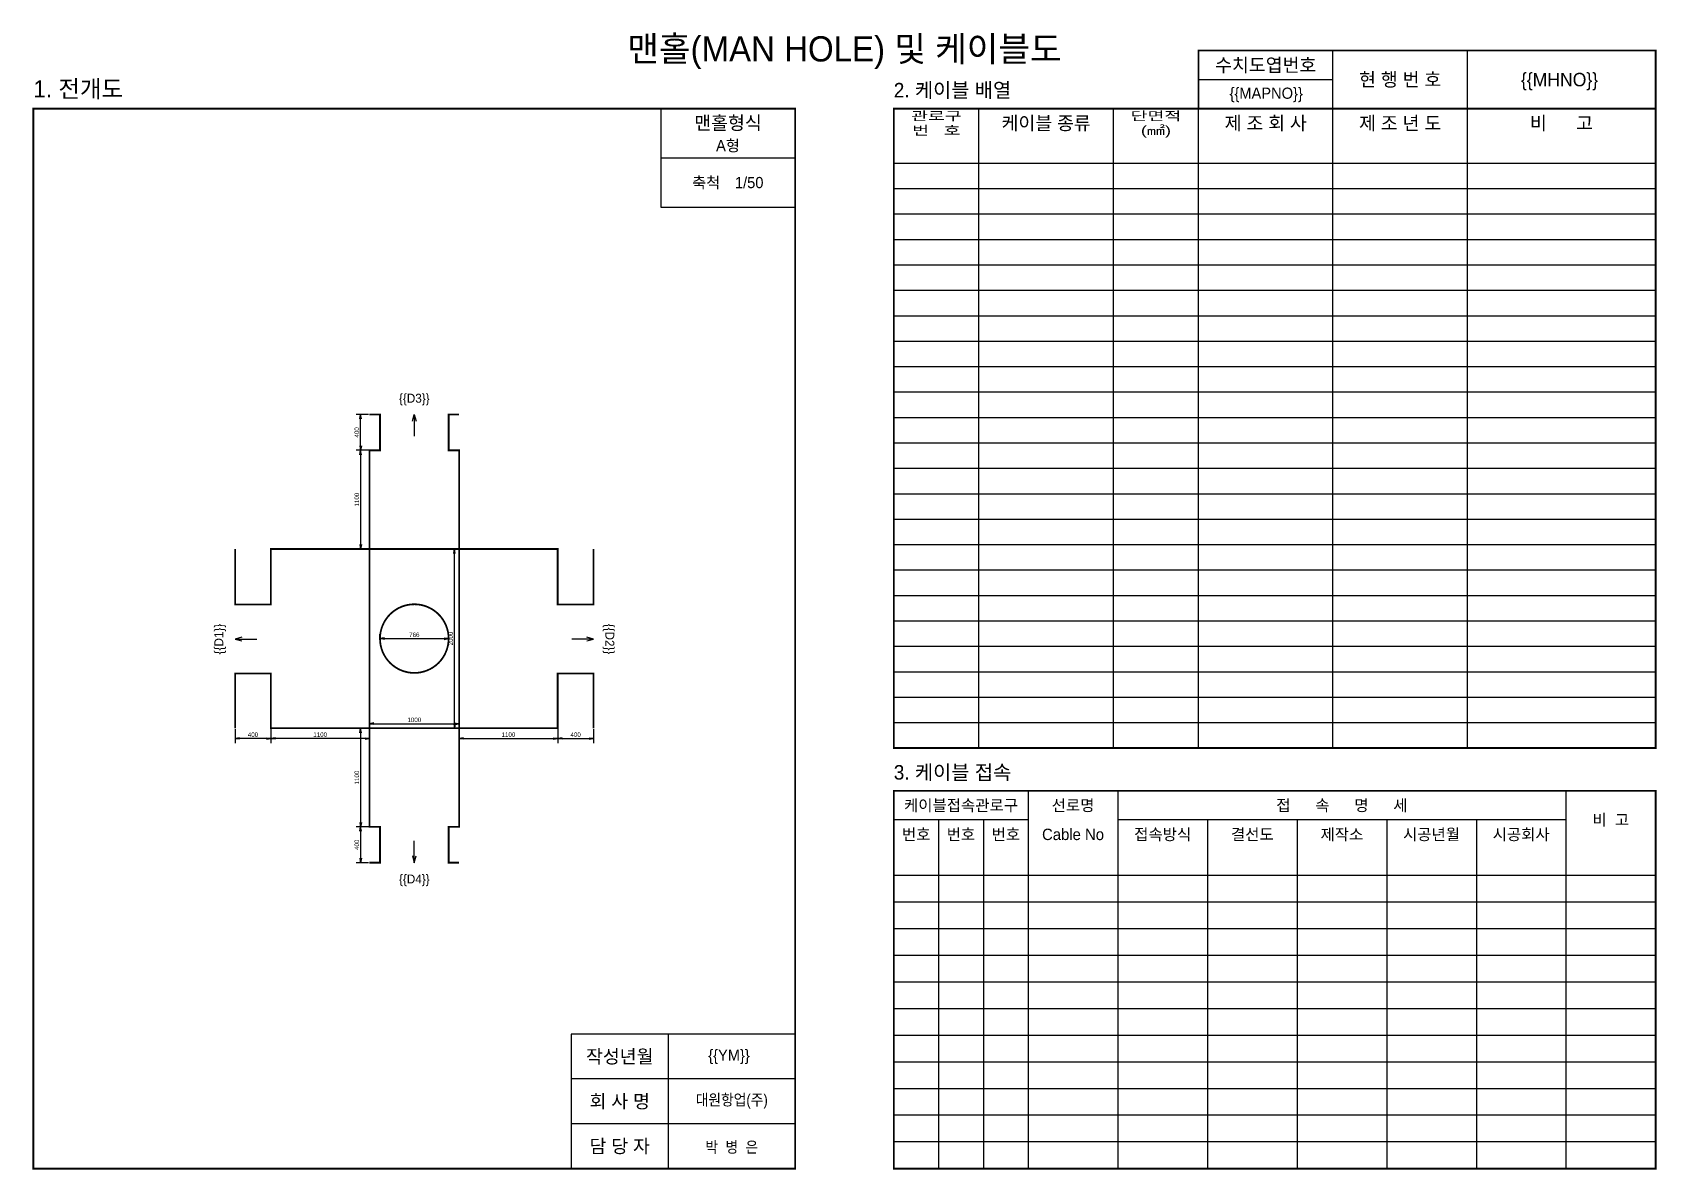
# Model space of a CAD drawing. Extents: x 135919 to 154040, y -156401 to -143717.
import ezdxf
from ezdxf.enums import TextEntityAlignment as Align

# ---------------------------------------------------------------- set-up
doc = ezdxf.new("R2010")
doc.units = 0
doc.header["$LTSCALE"] = 300
doc.linetypes.add('DASHED2', pattern=[0.375, 0.25, -0.125])
for name, color, linetype in [('arrow', 5, 'Continuous'), ('Attr', 7, 'Continuous'), ('con', 7, 'Continuous'), ('Dim', 5, 'Continuous'), ('FORM', 5, 'Continuous'), ('Form_Text', 7, 'Continuous'), ('mh', 7, 'Continuous')]:
    doc.layers.add(name, color=color, linetype=linetype)
doc.styles.add('Attr', font='')
doc.styles.add('DIM', font='')
doc.styles.add('Form_Text', font='')
doc.styles.get('Attr').set_extended_font_data('굴림')
doc.styles.get('DIM').set_extended_font_data('굴림')
doc.styles.get('Form_Text').set_extended_font_data('돋움')
doc.dimstyles.new('hjmh', dxfattribs={"dimscale": 0, "dimtxt": 50, "dimasz": 50, "dimexe": 50, "dimexo": 10, "dimgap": 17, "dimtad": 1, "dimdec": 0, "dimtxsty": 'DIM', "dimblk": 'OPEN', "dimcen": 2.5, "dimclrd": 5, "dimclre": 5, "dimclrt": 5, "dimazin": 3, "dimtfac": 10, "dimtdec": 0, "dimtmove": 2, "dimatfit": 3, "dimldrblk": 'OPEN'})

# ---------------------------------------------------------------- blocks, each defined once
blk = doc.blocks.new('_Open')
at = {"color": 0, "linetype": 'ByBlock', "lineweight": -2}
for p, q in [((-1, 0.17), (0, 0)), ((-1, -0.17), (0, 0)), ((0, 0), (-1, 0))]:
    blk.add_line(p, q, dxfattribs=at)
blk = doc.blocks.new('*D2')
at = {"layer": 'Defpoints', "color": 0, "transparency": 16777216}
for p in [(139680, -151478), (140680, -151428), (140680, -151478)]:
    blk.add_point(p, dxfattribs=at)
at = {"layer": 'Dim', "color": 5, "lineweight": -2, "transparency": 16777216}
for p, q in [((139680, -151468), (139680, -151378)), ((139730, -151428), (140630, -151428)), ((140680, -151468), (140680, -151378))]:
    blk.add_line(p, q, dxfattribs=at)
at = {"layer": 'Dim', "color": 5, "lineweight": -2, "transparency": 16777216, "xscale": 50, "yscale": 50, "zscale": 50, "rotation": 180}
blk.add_blockref('_Open', (139680, -151428), dxfattribs=at)
at = {"layer": 'Dim', "color": 5, "lineweight": -2, "transparency": 16777216, "xscale": 50, "yscale": 50, "zscale": 50}
blk.add_blockref('_Open', (140680, -151428), dxfattribs=at)
at = {"layer": 'Dim', "color": 5, "transparency": 16777216, "insert": (140180, -151385), "char_height": 50, "attachment_point": 5, "style": 'DIM'}
blk.add_mtext('\\A1;1000', dxfattribs=at)
blk = doc.blocks.new('arrow')
at = {"layer": 'Dim', "color": 0}
blk.add_line((-150, 0), (-487, 0), dxfattribs=at)
at = {"layer": 'Dim', "color": 0, "linetype": 'ByBlock'}
for p, q in [((-150, 40), (0, 0)), ((0, 0), (-150, -40)), ((0, 0), (-150, 0))]:
    blk.add_line(p, q, dxfattribs=at)
blk = doc.blocks.new('*D3')
at = {"layer": 'Defpoints', "color": 0, "transparency": 16777216}
for p in [(139797, -150478), (140563, -150478), (140563, -150478)]:
    blk.add_point(p, dxfattribs=at)
at = {"layer": 'mh', "color": 5, "lineweight": -2, "transparency": 16777216}
for p, q in [((139797, -150468), (139797, -150428)), ((139847, -150478), (140513, -150478)), ((140563, -150468), (140563, -150428))]:
    blk.add_line(p, q, dxfattribs=at)
at = {"layer": 'mh', "color": 5, "lineweight": -2, "transparency": 16777216, "xscale": 50, "yscale": 50, "zscale": 50, "rotation": 180}
blk.add_blockref('_Open', (139797, -150478), dxfattribs=at)
at = {"layer": 'mh', "color": 5, "lineweight": -2, "transparency": 16777216, "xscale": 50, "yscale": 50, "zscale": 50}
blk.add_blockref('_Open', (140563, -150478), dxfattribs=at)
at = {"layer": 'mh', "color": 5, "transparency": 16777216, "insert": (140180, -150436), "char_height": 50, "attachment_point": 5, "style": 'DIM'}
blk.add_mtext('\\A1;766', dxfattribs=at)
blk = doc.blocks.new('*D4')
at = {"layer": 'Defpoints', "color": 0, "transparency": 16777216}
for p in [(138580, -151478), (139680, -151478), (138580, -151593)]:
    blk.add_point(p, dxfattribs=at)
at = {"layer": 'Dim', "color": 5, "lineweight": -2, "transparency": 16777216}
for p, q in [((138580, -151488), (138580, -151643)), ((139680, -151488), (139680, -151643)), ((139630, -151593), (138630, -151593))]:
    blk.add_line(p, q, dxfattribs=at)
at = {"layer": 'Dim', "color": 5, "lineweight": -2, "transparency": 16777216, "xscale": 50, "yscale": 50, "zscale": 50, "rotation": 180}
blk.add_blockref('_Open', (138580, -151593), dxfattribs=at)
at = {"layer": 'Dim', "color": 5, "lineweight": -2, "transparency": 16777216, "xscale": 50, "yscale": 50, "zscale": 50}
blk.add_blockref('_Open', (139680, -151593), dxfattribs=at)
at = {"layer": 'Dim', "color": 5, "transparency": 16777216, "insert": (139130, -151550), "char_height": 50, "attachment_point": 5, "style": 'DIM'}
blk.add_mtext('\\A1;1100', dxfattribs=at)
blk = doc.blocks.new('*D5')
at = {"layer": 'Defpoints', "color": 0, "transparency": 16777216}
for p in [(139680, -151478), (139581, -152578), (139680, -152578)]:
    blk.add_point(p, dxfattribs=at)
at = {"layer": 'Dim', "color": 5, "lineweight": -2, "transparency": 16777216}
for p, q in [((139670, -151478), (139531, -151478)), ((139581, -151528), (139581, -152528)), ((139670, -152578), (139531, -152578))]:
    blk.add_line(p, q, dxfattribs=at)
at = {"layer": 'Dim', "color": 5, "lineweight": -2, "transparency": 16777216, "xscale": 50, "yscale": 50, "zscale": 50}
for p, rotation in [((139581, -151478), 90), ((139581, -152578), 270)]:
    blk.add_blockref('_Open', p, dxfattribs=dict(at, rotation=rotation))
at = {"layer": 'Dim', "color": 5, "transparency": 16777216, "insert": (139538, -152028), "char_height": 50, "attachment_point": 5, "rotation": 90, "style": 'DIM'}
blk.add_mtext('\\A1;1100', dxfattribs=at)
blk = doc.blocks.new('*D6')
at = {"layer": 'Defpoints', "color": 0, "transparency": 16777216}
for p in [(139680, -152578), (139581, -152978), (139680, -152978)]:
    blk.add_point(p, dxfattribs=at)
at = {"layer": 'Dim', "color": 5, "lineweight": -2, "transparency": 16777216}
for p, q in [((139670, -152578), (139531, -152578)), ((139581, -152628), (139581, -152928)), ((139670, -152978), (139531, -152978))]:
    blk.add_line(p, q, dxfattribs=at)
at = {"layer": 'Dim', "color": 5, "lineweight": -2, "transparency": 16777216, "xscale": 50, "yscale": 50, "zscale": 50}
for p, rotation in [((139581, -152578), 90), ((139581, -152978), 270)]:
    blk.add_blockref('_Open', p, dxfattribs=dict(at, rotation=rotation))
at = {"layer": 'Dim', "color": 5, "transparency": 16777216, "insert": (139538, -152778), "char_height": 50, "attachment_point": 5, "rotation": 90, "style": 'DIM'}
blk.add_mtext('\\A1;400', dxfattribs=at)
blk = doc.blocks.new('*D7')
at = {"layer": 'Defpoints', "color": 0, "transparency": 16777216}
for p in [(138180, -151478), (138580, -151478), (138180, -151593)]:
    blk.add_point(p, dxfattribs=at)
at = {"layer": 'Dim', "color": 5, "lineweight": -2, "transparency": 16777216}
for p, q in [((138180, -151488), (138180, -151643)), ((138580, -151488), (138580, -151643)), ((138530, -151593), (138230, -151593))]:
    blk.add_line(p, q, dxfattribs=at)
at = {"layer": 'Dim', "color": 5, "lineweight": -2, "transparency": 16777216, "xscale": 50, "yscale": 50, "zscale": 50, "rotation": 180}
blk.add_blockref('_Open', (138180, -151593), dxfattribs=at)
at = {"layer": 'Dim', "color": 5, "lineweight": -2, "transparency": 16777216, "xscale": 50, "yscale": 50, "zscale": 50}
blk.add_blockref('_Open', (138580, -151593), dxfattribs=at)
at = {"layer": 'Dim', "color": 5, "transparency": 16777216, "insert": (138380, -151550), "char_height": 50, "attachment_point": 5, "style": 'DIM'}
blk.add_mtext('\\A1;400', dxfattribs=at)
blk = doc.blocks.new('*D8')
at = {"layer": 'Defpoints', "color": 0, "transparency": 16777216}
for p in [(140680, -151478), (141780, -151478), (141780, -151593)]:
    blk.add_point(p, dxfattribs=at)
at = {"layer": 'Dim', "color": 5, "lineweight": -2, "transparency": 16777216}
for p, q in [((140680, -151488), (140680, -151643)), ((141780, -151488), (141780, -151643)), ((140730, -151593), (141730, -151593))]:
    blk.add_line(p, q, dxfattribs=at)
at = {"layer": 'Dim', "color": 5, "lineweight": -2, "transparency": 16777216, "xscale": 50, "yscale": 50, "zscale": 50, "rotation": 180}
blk.add_blockref('_Open', (140680, -151593), dxfattribs=at)
at = {"layer": 'Dim', "color": 5, "lineweight": -2, "transparency": 16777216, "xscale": 50, "yscale": 50, "zscale": 50}
blk.add_blockref('_Open', (141780, -151593), dxfattribs=at)
at = {"layer": 'Dim', "color": 5, "transparency": 16777216, "insert": (141230, -151550), "char_height": 50, "attachment_point": 5, "style": 'DIM'}
blk.add_mtext('\\A1;1100', dxfattribs=at)
blk = doc.blocks.new('*D9')
at = {"layer": 'Defpoints', "color": 0, "transparency": 16777216}
for p in [(141780, -151478), (142180, -151478), (142180, -151593)]:
    blk.add_point(p, dxfattribs=at)
at = {"layer": 'Dim', "color": 5, "lineweight": -2, "transparency": 16777216}
for p, q in [((141780, -151488), (141780, -151643)), ((142180, -151488), (142180, -151643)), ((141830, -151593), (142130, -151593))]:
    blk.add_line(p, q, dxfattribs=at)
at = {"layer": 'Dim', "color": 5, "lineweight": -2, "transparency": 16777216, "xscale": 50, "yscale": 50, "zscale": 50, "rotation": 180}
blk.add_blockref('_Open', (141780, -151593), dxfattribs=at)
at = {"layer": 'Dim', "color": 5, "lineweight": -2, "transparency": 16777216, "xscale": 50, "yscale": 50, "zscale": 50}
blk.add_blockref('_Open', (142180, -151593), dxfattribs=at)
at = {"layer": 'Dim', "color": 5, "transparency": 16777216, "insert": (141980, -151550), "char_height": 50, "attachment_point": 5, "style": 'DIM'}
blk.add_mtext('\\A1;400', dxfattribs=at)
blk = doc.blocks.new('*D10')
at = {"layer": 'Defpoints', "color": 0, "transparency": 16777216}
for p in [(139581, -147978), (139680, -147978), (139680, -148378)]:
    blk.add_point(p, dxfattribs=at)
at = {"layer": 'Dim', "color": 5, "lineweight": -2, "transparency": 16777216}
for p, q in [((139670, -147978), (139531, -147978)), ((139581, -148328), (139581, -148028)), ((139670, -148378), (139531, -148378))]:
    blk.add_line(p, q, dxfattribs=at)
at = {"layer": 'Dim', "color": 5, "lineweight": -2, "transparency": 16777216, "xscale": 50, "yscale": 50, "zscale": 50}
for p, rotation in [((139581, -147978), 90), ((139581, -148378), 270)]:
    blk.add_blockref('_Open', p, dxfattribs=dict(at, rotation=rotation))
at = {"layer": 'Dim', "color": 5, "transparency": 16777216, "insert": (139538, -148178), "char_height": 50, "attachment_point": 5, "rotation": 90, "style": 'DIM'}
blk.add_mtext('\\A1;400', dxfattribs=at)
blk = doc.blocks.new('*D11')
at = {"layer": 'Defpoints', "color": 0, "transparency": 16777216}
for p in [(139680, -148378), (139581, -149478), (139680, -149478)]:
    blk.add_point(p, dxfattribs=at)
at = {"layer": 'Dim', "color": 5, "lineweight": -2, "transparency": 16777216}
for p, q in [((139670, -148378), (139531, -148378)), ((139581, -148428), (139581, -149428)), ((139670, -149478), (139531, -149478))]:
    blk.add_line(p, q, dxfattribs=at)
at = {"layer": 'Dim', "color": 5, "lineweight": -2, "transparency": 16777216, "xscale": 50, "yscale": 50, "zscale": 50}
for p, rotation in [((139581, -148378), 90), ((139581, -149478), 270)]:
    blk.add_blockref('_Open', p, dxfattribs=dict(at, rotation=rotation))
at = {"layer": 'Dim', "color": 5, "transparency": 16777216, "insert": (139538, -148928), "char_height": 50, "attachment_point": 5, "rotation": 90, "style": 'DIM'}
blk.add_mtext('\\A1;1100', dxfattribs=at)
blk = doc.blocks.new('*D12')
at = {"layer": 'Defpoints', "color": 0, "transparency": 16777216}
for p in [(140620, -149478), (140628, -149478), (140680, -151478)]:
    blk.add_point(p, dxfattribs=at)
at = {"layer": 'Dim', "color": 5, "lineweight": -2, "transparency": 16777216}
for p, q in [((140630, -149478), (140678, -149478)), ((140628, -151428), (140628, -149528)), ((140670, -151478), (140578, -151478))]:
    blk.add_line(p, q, dxfattribs=at)
at = {"layer": 'Dim', "color": 5, "lineweight": -2, "transparency": 16777216, "xscale": 50, "yscale": 50, "zscale": 50}
for p, rotation in [((140628, -149478), 90), ((140628, -151478), 270)]:
    blk.add_blockref('_Open', p, dxfattribs=dict(at, rotation=rotation))
at = {"layer": 'Dim', "color": 5, "transparency": 16777216, "insert": (140586, -150478), "char_height": 50, "attachment_point": 5, "rotation": 90, "style": 'DIM'}
blk.add_mtext('\\A1;2000', dxfattribs=at)

msp = doc.modelspace()

# ---------------------------------------------------------------- linework, layer by layer
at = {"layer": 'con', "lineweight": 0, "const_width": 20}
for points in [[(139679.9, -149478.2), (139679.9, -148378.2), (139796.9, -148378.2), (139796.9, -147978.2), (139679.9, -147978.2)], [(140679.9, -149478.2), (140679.9, -148378.2), (140562.9, -148378.2), (140562.9, -147978.2), (140679.9, -147978.2)], [(139679.9, -149478.2), (138579.9, -149478.2), (138579.9, -150098.2), (138179.9, -150098.2), (138179.9, -149478.2)], [(140679.9, -149478.2), (141779.9, -149478.2), (141779.9, -150098.2), (142179.9, -150098.2), (142179.9, -149478.2)], [(138179.9, -151478.2), (138179.9, -150868.2), (138579.9, -150868.2), (138579.9, -151478.2), (139679.9, -151478.2)], [(140679.9, -151478.2), (141779.9, -151478.2), (141779.9, -150868.2), (142179.9, -150868.2), (142179.9, -151478.2)], [(139679.9, -151478.2), (139679.9, -152578.2), (139796.9, -152578.2), (139796.9, -152978.2), (139679.9, -152978.2)], [(140679.9, -151478.2), (140679.9, -152578.2), (140562.9, -152578.2), (140562.9, -152978.2), (140679.9, -152978.2)]]:
    msp.add_lwpolyline(points, dxfattribs=at)
msp.add_lwpolyline([(140679.9, -151478.2), (140679.9, -149478.2), (139679.9, -149478.2), (139679.9, -151478.2)], close=True, dxfattribs=at)
at = {"layer": 'FORM', "linetype": 'Continuous'}
for points, const_width in [([(148929.9, -144566.2), (148929.9, -143917.9), (150429.9, -143917.9), (154029.9, -143917.9), (154029.9, -144566.2)], 20.8), ([(135929.9, -144566.2), (144429.9, -144566.2), (144429.9, -156390.2), (135929.9, -156390.2), (135929.9, -144566.2)], 20.8), ([(154029.9, -151697.7), (145529.9, -151697.7), (145529.9, -144566.2), (154029.9, -144566.2), (154029.9, -151697.7)], 20.8), ([(145529.9, -144890.4), (154029.9, -144890.4)], 0.0833), ([(145529.9, -156390.2), (154029.9, -156390.2), (154029.9, -152176.1), (145529.9, -152176.1), (145529.9, -156390.2)], 20.8), ([(154029.9, -152824.4), (145529.9, -152824.4)], 0.0833)]:
    msp.add_lwpolyline(points, dxfattribs=dict(at, const_width=const_width))
for points in [[(150429.9, -151697.7), (150429.9, -143917.9)], [(151929.9, -151697.7), (151929.9, -143917.9)], [(148929.9, -144242.1), (150429.9, -144242.1)], [(142929.9, -144566.2), (142929.9, -145116.2), (142929.9, -145666.2), (144429.9, -145666.2)], [(146479.9, -151697.7), (146479.9, -144566.2)], [(147979.9, -151697.7), (147979.9, -144566.2)], [(148929.9, -151697.7), (148929.9, -144566.2)], [(142929.9, -145116.2), (144429.9, -145116.2)], [(145529.9, -145174.2), (154029.9, -145174.2)], [(145529.9, -145457.9), (154029.9, -145457.9)], [(145529.9, -145741.5), (154029.9, -145741.5)], [(145529.9, -146025.2), (154029.9, -146025.2)], [(145529.9, -146308.8), (154029.9, -146308.8)], [(145529.9, -146592.5), (154029.9, -146592.5)], [(145529.9, -146876.1), (154029.9, -146876.1)], [(145529.9, -147159.7), (154029.9, -147159.7)], [(145529.9, -147443.4), (154029.9, -147443.4)], [(145529.9, -147727), (154029.9, -147727)], [(145529.9, -148010.7), (154029.9, -148010.7)], [(145529.9, -148294.3), (154029.9, -148294.3)], [(145529.9, -148578), (154029.9, -148578)], [(145529.9, -148861.6), (154029.9, -148861.6)], [(145529.9, -149145.3), (154029.9, -149145.3)], [(145529.9, -149428.9), (154029.9, -149428.9)], [(145529.9, -149712.6), (154029.9, -149712.6)], [(145529.9, -149996.2), (154029.9, -149996.2)], [(145529.9, -150279.8), (154029.9, -150279.8)], [(145529.9, -150563.5), (154029.9, -150563.5)], [(145529.9, -150847.1), (154029.9, -150847.1)], [(145529.9, -151130.8), (154029.9, -151130.8)], [(145529.9, -151414.4), (154029.9, -151414.4)], [(147029.9, -152176.1), (147029.9, -156390.2)], [(148029.9, -152176.1), (148029.9, -156390.2)], [(153029.9, -152176.1), (153029.9, -156390.2)], [(147029.9, -152500.2), (145529.9, -152500.2)], [(146029.9, -152500.2), (146029.9, -156390.2)], [(146529.9, -152500.2), (146529.9, -156390.2)], [(153029.9, -152500.2), (148029.9, -152500.2)], [(149029.9, -152500.2), (149029.9, -156390.2)], [(150029.9, -152500.2), (150029.9, -156390.2)], [(151029.9, -152500.2), (151029.9, -156390.2)], [(152029.9, -152500.2), (152029.9, -156390.2)], [(154029.9, -153121.7), (145529.9, -153121.7)], [(154029.9, -153418.9), (145529.9, -153418.9)], [(154029.9, -153716.1), (145529.9, -153716.1)], [(154029.9, -154013.2), (145529.9, -154013.2)], [(154029.9, -154310.4), (145529.9, -154310.4)], [(154029.9, -154607.6), (145529.9, -154607.6)], [(144429.9, -154890.2), (141929.9, -154890.2), (141929.9, -156390.2)], [(154029.9, -154904.7), (145529.9, -154904.7)], [(154029.9, -155201.9), (145529.9, -155201.9)], [(144429.9, -155390.2), (141929.9, -155390.2)], [(154029.9, -155499.1), (145529.9, -155499.1)], [(154029.9, -155796.2), (145529.9, -155796.2)], [(144429.9, -155890.2), (141929.9, -155890.2)], [(154029.9, -156093.4), (145529.9, -156093.4)]]:
    msp.add_lwpolyline(points, dxfattribs=at)
at = {"layer": 'FORM'}
msp.add_lwpolyline([(143014.1, -154890.2), (143014.1, -156390.2)], dxfattribs=at)
at = {"layer": 'mh', "linetype": 'DASHED2', "lineweight": 0, "const_width": 19.7}
msp.add_lwpolyline([(140562.9, -150478.2, 1), (139796.9, -150478.2, 1), (140562.9, -150478.2, 1)], format="xyb", dxfattribs=at)

# ---------------------------------------------------------------- block references
at = {"layer": 'arrow', "yscale": 0.5, "zscale": 0.5}
for p, xscale, rotation in [((140179.9, -147978.2), 0.5, 90), ((142179.9, -150483.2), -0.5, 180), ((140179.9, -152978.2), -0.5, 90)]:
    msp.add_blockref('arrow', p, dxfattribs=dict(at, xscale=xscale, rotation=rotation))
at = {"layer": 'arrow', "xscale": -0.5, "yscale": 0.5, "zscale": 0.5}
msp.add_blockref('arrow', (138179.9, -150483.2), dxfattribs=at)

# ---------------------------------------------------------------- texts
at = {"layer": 'Attr'}
for s, height, style, p in [('{{MHNO}}', 150, 'Attr', (152957.9, -144242.1)), ('{{MAPNO}}', 125, 'Attr', (149685.1, -144394.3)), ('A형', 125, 'Attr', (143679.9, -144978.7)), ('1/50', 125, 'Attr', (143916.4, -145391.2)), ('{{D3}}', 100, 'DIM', (140179.9, -147796.7)), ('{{D4}}', 100, 'DIM', (140179.9, -153159.8)), ('{{YM}}', 125, 'Attr', (143691.1, -155125))]:
    msp.add_text(s, height=height, dxfattribs=dict(at, style=style)).set_placement(p, align=Align.MIDDLE_CENTER)
at = {"layer": 'Attr', "style": 'DIM'}
for s, rotation, p in [('{{D1}}', 90, (137998.3, -150483.2)), ('{{D2}}', 270, (142361.5, -150483.2))]:
    msp.add_text(s, height=100, rotation=rotation, dxfattribs=at).set_placement(p, align=Align.MIDDLE_CENTER)
at = {"layer": 'Attr', "style": 'Attr', "width": 0.9}
for s, p in [('대원항업(주)', (143722.3, -155623)), ('박  병  은', (143722.3, -156150))]:
    msp.add_text(s, height=125, dxfattribs=at).set_placement(p, align=Align.MIDDLE_CENTER)
at = {"layer": 'Form_Text', "style": 'Form_Text'}
for s, height, p in [('맨홀(MAN HOLE) 및 케이블도', 281.637, (144979.9, -143899.6)), ('수치도엽번호', 150, (149679.9, -144080)), ('현 행 번 호', 150, (151179.9, -144242.1)), ('맨홀형식', 150, (143679.9, -144725.9)), ('케이블 종류', 150, (147229.9, -144728.3)), ('제 조 회 사', 150, (149679.9, -144728.3)), ('제 조 년 도', 150, (151179.9, -144728.3)), ('비      고', 150, (152979.9, -144728.3)), ('축척', 125, (143436.5, -145391.2)), ('작성년월', 150, (142472, -155140.2)), ('회 사 명', 150, (142472, -155640.2)), ('담 당 자', 150, (142472, -156140.2))]:
    msp.add_text(s, height=height, dxfattribs=at).set_placement(p, align=Align.MIDDLE_CENTER)
for s, height, p in [('1. 전개도', 191.67, (135929.9, -144441.2)), ('2. 케이블 배열', 161.94, (145529.9, -144441.2)), ('3. 케이블 접속', 161.94, (145529.9, -152051.1))]:
    msp.add_text(s, height=height, dxfattribs=at).set_placement(p)
at = {"layer": 'Form_Text', "style": 'Form_Text', "width": 1.5}
for s, p in [('관로구', (146004.9, -144647.3)), ('단면적', (148454.9, -144647.3)), ('번   호', (146004.9, -144809.4)), ('(㎟)', (148454.9, -144809.4))]:
    msp.add_text(s, height=100, dxfattribs=at).set_placement(p, align=Align.MIDDLE_CENTER)
at = {"layer": 'Form_Text', "linetype": 'Continuous', "style": 'Attr'}
for s, height, p in [('케이블접속관로구', 126.74, (146279.9, -152338.2)), ('선로명', 126.74, (147529.9, -152338.2)), ('접      속      명      세', 126.736, (150529.9, -152338.2)), ('비  고', 126.74, (153529.9, -152500.2)), ('번호', 126.74, (145779.9, -152662.3)), ('번호', 126.74, (146279.9, -152662.3)), ('번호', 126.74, (146779.9, -152662.3)), ('Cable No', 126.74, (147529.9, -152662.3)), ('접속방식', 126.74, (148529.9, -152662.3)), ('결선도', 126.74, (149529.9, -152662.3)), ('제작소', 126.74, (150529.9, -152662.3)), ('시공년월', 126.74, (151529.9, -152662.3)), ('시공회사', 126.74, (152529.9, -152662.3))]:
    msp.add_text(s, height=height, dxfattribs=at).set_placement(p, align=Align.MIDDLE_CENTER)

# ---------------------------------------------------------------- dimensions: what is measured, and where the dimension line sits
at = {"layer": 'Dim'}
for p1, p2, distance, picture, middle in [((139679.9, -148378.2), (139679.9, -147978.2), 99.2, '*D10', (139538, -148178.2)), ((139679.9, -148378.2), (139679.9, -149478.2), -99.2, '*D11', (139538, -148928.2)), ((138579.9, -151478.2), (138179.9, -151478.2), 114.8, '*D7', (138379.9, -151550.4)), ((139679.9, -151478.2), (138579.9, -151478.2), 114.8, '*D4', (139129.9, -151550.4)), ((139679.9, -151478.2), (139679.9, -152578.2), -99.2, '*D5', (139538, -152028.2)), ((140679.9, -151478.2), (141779.9, -151478.2), -114.8, '*D8', (141229.9, -151550.4)), ((141779.9, -151478.2), (142179.9, -151478.2), -114.8, '*D9', (141979.9, -151550.4)), ((139679.9, -152578.2), (139679.9, -152978.2), -99.2, '*D6', (139538, -152778.2))]:
    dim = msp.add_aligned_dim(p1=p1, p2=p2, distance=distance, dimstyle='hjmh', override={"dimscale": 1}, dxfattribs=at)
    dim.commit()
    dim.dimension.update_dxf_attribs({"geometry": picture, "text_midpoint": middle})
for base, p1, p2, angle, picture, middle in [((140628.4, -149478.2), (140679.9, -151478.2), (140619.9, -149478.2), 90, '*D12', (140585.8, -150478.2)), ((140679.9, -151428), (139679.9, -151478.2), (140679.9, -151478.2), 180, '*D2', (140179.9, -151385.3))]:
    dim = msp.add_linear_dim(base=base, p1=p1, p2=p2, angle=angle, dimstyle='hjmh', override={"dimscale": 1}, dxfattribs=at)
    dim.commit()
    dim.dimension.update_dxf_attribs({"geometry": picture, "text_midpoint": middle})
at = {"layer": 'mh', "color": 1}
dim = msp.add_aligned_dim(p1=(139796.9, -150478.2), p2=(140562.9, -150478.2), distance=0, dimstyle='hjmh', override={"dimscale": 1}, dxfattribs=at)
dim.commit()
dim.dimension.update_dxf_attribs({"geometry": '*D3', "text_midpoint": (140179.9, -150435.6)})

doc.saveas('drawing.dxf')
